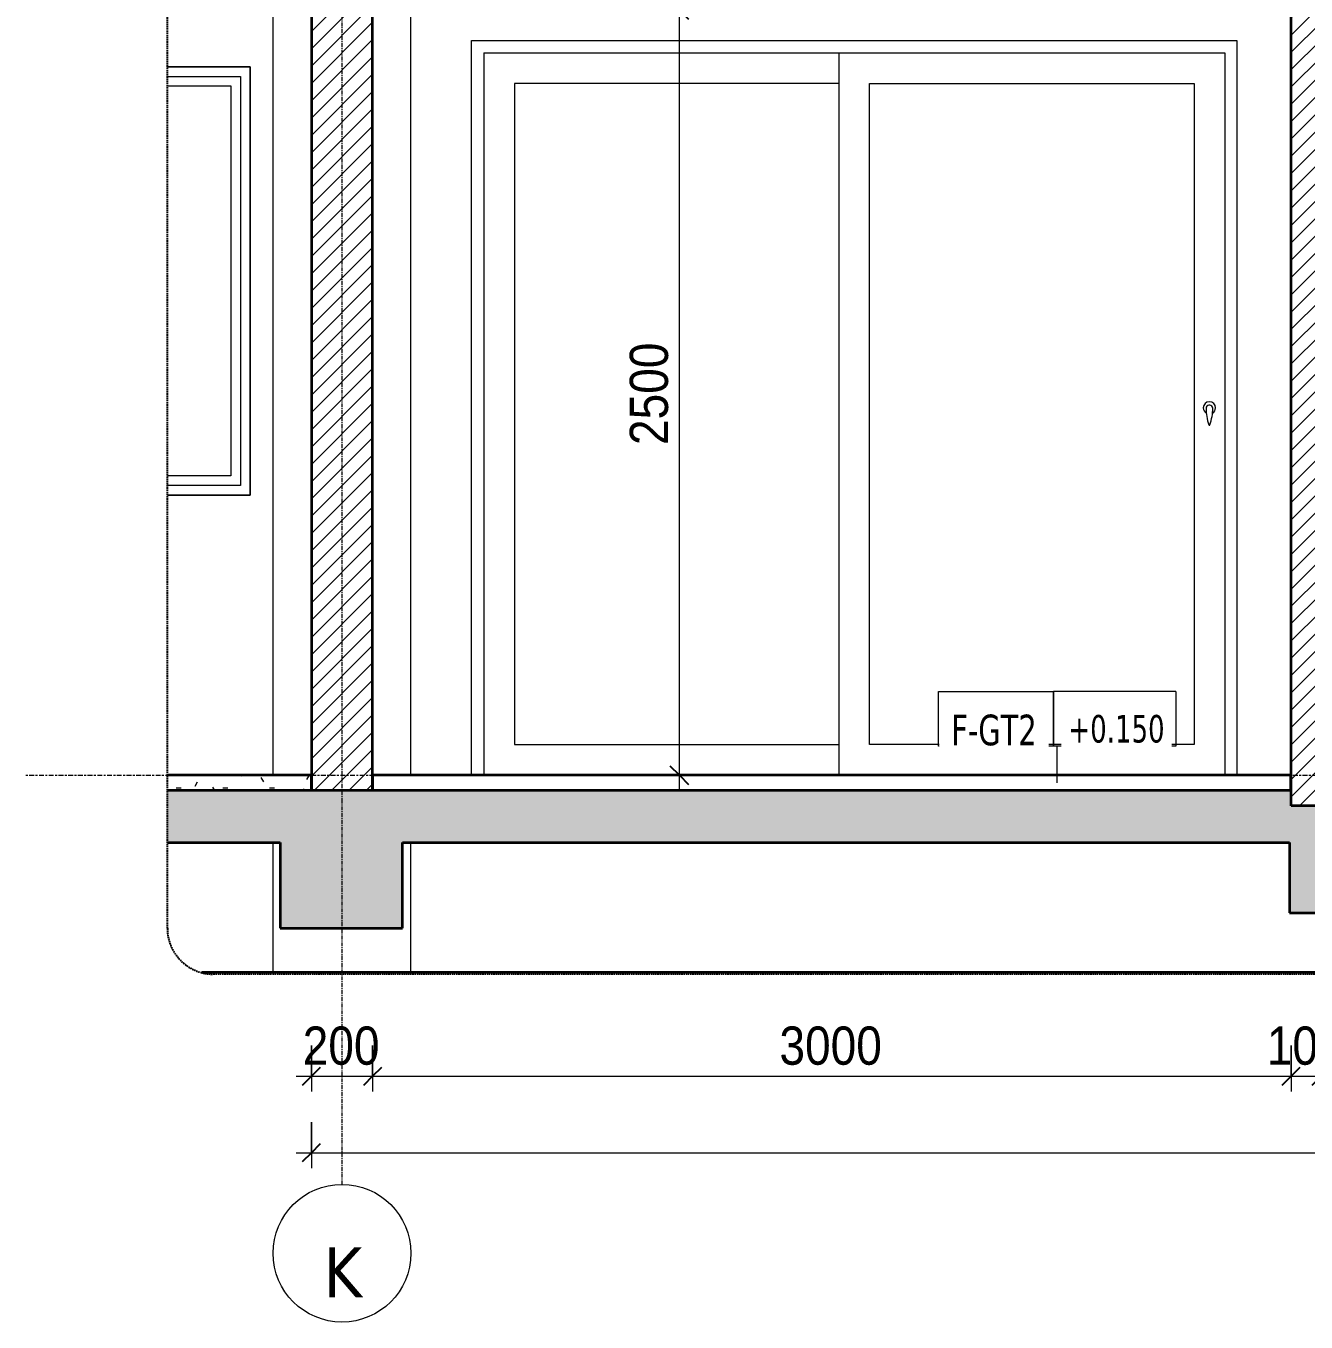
# Model space of a CAD drawing. Header units: millimetres. Extents: x 31444 to 224909, y 392 to 78637.
# Drawn here: x 85720 to 89902, y 413 to 4648 of the extents above; entities that cross this region are included whole.
import ezdxf

# ---------------------------------------------------------------- set-up
doc = ezdxf.new("R2010")
doc.units = ezdxf.units.MM
for name, pattern in [('Centre', [31.75, 6.35, -4.7625, 15.875, -4.7625]), ('Grid Line', [22.225, 12.7, -3.175, 3.175, -3.175]), ('Hidden', [7.14375, 4.7625, -2.38125])]:
    doc.linetypes.add(name, pattern=pattern)
for name, color, linetype, lineweight in [('0-5', 130, 'Continuous', 5), ('A-ANNO-DIMS', 211, 'Continuous', 9), ('A-ANNO-DIMS-50', 211, 'Continuous', 9), ('A-CLNG-1', 250, 'Continuous', 35), ('A-CLNG-PATT-3', 13, 'Continuous', 18), ('A-DETL-GENF', 92, 'Continuous', 18), ('A-DETL-GENF-4', 9, 'Continuous', 18), ('A-DETL-GENF-5', 92, 'Hidden', 25), ('A-DETL-MEDM', 33, 'Continuous', 35), ('A-DOOR', 31, 'Continuous', 18), ('A-DOOR-FRAM-1', 31, 'Continuous', 18), ('A-DOOR-GLAZ-1', 31, 'Continuous', 18), ('A-FLOR-FNSH-1', 250, 'Continuous', 35), ('A-FLOR-IDEN', 11, 'Continuous', 9), ('A-FLOR-LEVL-2', 51, 'Centre', 9), ('A-FLOR-PATT-3', 67, 'Continuous', 18), ('A-GLAZ', 151, 'Continuous', 18), ('A-GLAZ-5', 7, 'Continuous', 18), ('A-WALL', 113, 'Continuous', 18), ('A-WALL-2', 250, 'Continuous', 35), ('A-WALL-3', 7, 'Continuous', 18), ('A-WALL-PATT-1', 9, 'Continuous', 18), ('A-WALL-PATT-2', 111, 'Continuous', 18), ('S-COLS-9', 7, 'Continuous', 18), ('S-GRID-1', 1, 'Grid Line', 9), ('S-GRID-IDEN', 1, 'Continuous', 9)]:
    doc.layers.add(name, color=color, linetype=linetype, lineweight=lineweight)
doc.styles.add('Tahoma', font='tahoma.ttf', dxfattribs={"width": 0.8, "height": 100})
doc.styles.add('Tahoma_1', font='tahoma.ttf', dxfattribs={"width": 0.8, "height": 90})
doc.styles.add('Tahoma_B', font='tahomabd.ttf', dxfattribs={"height": 162.5})
doc.styles.add('UTM Avo', font='', dxfattribs={"width": 0.9, "height": 125})
doc.styles.get('UTM Avo').set_extended_font_data('UTM Avo')
doc.dimstyles.new('1_Dim_chi_tiet_2_5', dxfattribs={"dimscale": 304.8, "dimtxt": 124.912619, "dimasz": 0.19685, "dimexe": 0.164042, "dimexo": 0.0625, "dimgap": 0.016404, "dimtad": 1, "dimdec": 0, "dimrnd": 5, "dimzin": 0, "dimdsep": 46, "dimtxsty": 'UTM Avo', "dimblk1": 'OBLIQUE', "dimblk2": 'OBLIQUE', "dimsah": 1, "dimcen": 0.09, "dimdle": 0.164042, "dimazin": 0, "dimtfac": 1, "dimtdec": 4, "dimtix": 1, "dimtmove": 0, "dimatfit": 3, "dimfxl": 0.328084, "dimfxlon": 1, "dimtvp": 1, "dimtolj": 1, "dimtzin": 0, "dimarcsym": 2})

# ---------------------------------------------------------------- blocks, each defined once
blk = doc.blocks.new('NCV_TKTC_KET CAU_rvt-5-TKCS_CĂN HỘ LOẠI 3 - MẶT CẮT 4')
at = {"layer": 'S-COLS-9'}
for p, q in [((61511.9, 2200), (61511.9, 5380)), ((61961.9, 2200), (61961.9, 4700)), ((61511.9, 1555), (61511.9, 1980)), ((61961.9, 1555), (61961.9, 1980))]:
    blk.add_line(p, q, dxfattribs=at)
blk = doc.blocks.new('M_Fixed - 900 x 1400-V73-TKCS_CĂN HỘ LOẠI 3 - MẶT CẮT 4')
at = {"layer": 'A-GLAZ-5'}
for p, q in [((61436.9, 4515), (61166.4, 4515)), ((61436.9, 3115), (61436.9, 4515)), ((61166.4, 4483), (61404.9, 4483)), ((61166.4, 4452), (61373.9, 4452)), ((61373.9, 4452), (61373.9, 3178)), ((61404.9, 4483), (61404.9, 3147)), ((61373.9, 3178), (61166.4, 3178)), ((61404.9, 3147), (61166.4, 3147)), ((61166.4, 3115), (61436.9, 3115))]:
    blk.add_line(p, q, dxfattribs=at)
blk = doc.blocks.new('NCV_TKTC_TANG 1_rvt-4-TKCS_CĂN HỘ LOẠI 3 - MẶT CẮT 4')
at = {"layer": 'A-FLOR-PATT-3'}
h = blk.add_hatch(dxfattribs=at)
h.set_pattern_fill('FP_14', color=256, style=0, pattern_type=2)
h.set_pattern_definition([(0, (60606.82, 15875), (203.2, 50.8), [16.764, -135.636, 16.764, -135.636, -812.8]), (0, (60606.82, 15875), (203.2, 50.8), [-304.8, 16.764, -288.036, 16.764, -135.636, -355.6]), (0, (60606.82, 15875), (203.2, 50.8), [-762, 16.764, -84.836, 16.764, -237.236]), (120, (60683.02, 15900.4), (-145.59409, 150.57636), [16.764, -135.636, 16.764, -135.636, -812.8]), (120, (60683.02, 15900.4), (-145.59409, 150.57636), [-304.8, 16.764, -288.036, 16.764, -135.636, -355.6]), (120, (60683.02, 15900.4), (-145.59409, 150.57636), [-762, 16.764, -84.836, 16.764, -237.236]), (240, (60708.42, 16002), (-57.60591, -201.37636), [16.764, -135.636, 16.764, -135.636, -812.8]), (240, (60708.42, 16002), (-57.60591, -201.37636), [-304.8, 16.764, -288.036, 16.764, -135.636, -355.6]), (240, (60708.42, 16002), (-57.60591, -201.37636), [-762, 16.764, -84.836, 16.764, -237.236])])
h.paths.add_polyline_path([(61534.4, 2150), (61636.9, 2150), (61636.9, 2200), (61166.4, 2200), (61166.4, 2150), (61511.9, 2150)])
at = {"layer": 'A-WALL-PATT-1'}
h = blk.add_hatch(dxfattribs=at)
h.set_pattern_fill('FP_13', color=256, style=0, pattern_type=2)
h.set_pattern_definition([(45, (60606.818, 15875), (-28.28427, 28.28427), [])])
h.paths.add_polyline_path([(64836.9, 2100), (64936.9, 2100), (64936.9, 5150), (64836.9, 5150), (64836.9, 2145)])
at = {"layer": 'A-FLOR-FNSH-1'}
for p, q in [((61636.9, 2200), (61166.4, 2200)), ((61636.9, 2150), (61636.9, 2200)), ((64836.9, 2200), (61836.9, 2200)), ((61836.9, 2200), (61836.9, 2150)), ((64836.9, 2150), (64836.9, 2200))]:
    blk.add_line(p, q, dxfattribs=at)
at = {"layer": 'A-WALL-2'}
blk.add_line((64836.9, 5150), (64836.9, 2150), dxfattribs=at)
at = {"layer": 'A-WALL-3'}
for p, q in [((61166.4, 4515), (61436.9, 4515)), ((61436.9, 4515), (61436.9, 3115)), ((61436.9, 3115), (61166.4, 3115))]:
    blk.add_line(p, q, dxfattribs=at)
at = {"layer": 'A-GLAZ'}
blk.add_blockref('M_Fixed - 900 x 1400-V73-TKCS_CĂN HỘ LOẠI 3 - MẶT CẮT 4', (0, 0), dxfattribs=at)
blk = doc.blocks.new('DEG_02-DEG_03 - DEG_02-2500x2400mm-CỬA ĐI 02 CÁNH TRƯỢT-V85-TKCS_CĂN HỘ LOẠI 3 - MẶT CẮT 4')
at = {"layer": 'A-DOOR'}
for p, q in [((63360.3, 4560), (63360.3, 2200)), ((63460.3, 4460), (64520.3, 4460)), ((63460.3, 2300), (63460.3, 4460)), ((64520.3, 4460), (64520.3, 2300)), ((64520.3, 2300), (63460.3, 2300))]:
    blk.add_line(p, q, dxfattribs=at)
at = {"layer": 'A-DOOR', "flags": 128}
blk.add_lwpolyline([(64571.8, 3408.7), (64571.1, 3408.7), (64569.7, 3408.7), (64568.8, 3408.7), (64568.8, 3408.7)], dxfattribs=at)
at = {"layer": 'A-DOOR'}
for centre, radius, start, end in [((64570.3, 3400), 20, 0, 180), ((64570.3, 3400), 20, 180, 240), ((64568.8, 3399.2), 9.45, 90, 180), ((64724.1, 3399.2), 164.8, 180, 199.134), ((64571.8, 3399.2), 9.45, 0, 90), ((64416.5, 3399.2), 164.8, 340.866, 0), ((64570.3, 3400), 20, 300, 0), ((64570.7, 3346), 2.34, 199.134, 261.031), ((64569.9, 3346), 2.34, 278.969, 340.866)]:
    blk.add_arc(centre, radius, start, end, dxfattribs=at)
at = {"layer": 'A-DOOR-FRAM-1'}
for p, q in [((62200.3, 4560), (62200.3, 2200)), ((62200.3, 4560), (64620.3, 4560)), ((64620.3, 4560), (64620.3, 2200))]:
    blk.add_line(p, q, dxfattribs=at)
at = {"layer": 'A-DOOR-GLAZ-1'}
for p, q in [((62300.3, 4460), (62300.3, 2300)), ((63360.3, 4460), (62300.3, 4460)), ((62300.3, 2300), (63360.3, 2300))]:
    blk.add_line(p, q, dxfattribs=at)
blk = doc.blocks.new('BORDER VIEW - BORDER VIEW-3699861-TKCS_CĂN HỘ LOẠI 3 - MẶT CẮT 4')
at = {"layer": 'A-DETL-GENF-5'}
for p, q in [((61166.4, 1700), (61166.4, 5808.8)), ((70565.3, 1550), (61316.4, 1550))]:
    blk.add_line(p, q, dxfattribs=at)
blk.add_arc((61316.4, 1700), 150, 180, 270, dxfattribs=at)
blk = doc.blocks.new('Grid - M_Grid Head - Circle-353313-TKCS_CĂN HỘ LOẠI 3 - MẶT CẮT 4')
at = {"layer": 'S-GRID-IDEN'}
blk.add_circle((61736.9, 638.1), 225, dxfattribs=at)
blk = doc.blocks.new('DIMBLOCK103-TKCS_CĂN HỘ LOẠI 3 - MẶT CẮT 4')
at = {"layer": 'A-ANNO-DIMS-50'}
for p, q in [((87854.7, 2150), (87854.7, 4750)), ((87754.7, 4700), (87904.7, 4700)), ((87854.7, 4700), (87754.7, 4700)), ((87754.7, 2200), (87904.7, 2200)), ((87854.7, 2200), (87754.7, 2200))]:
    blk.add_line(p, q, dxfattribs=at)
at = {"layer": 'A-ANNO-DIMS-50', "lineweight": 25}
for p, q in [((87854.7, 4700), (87824.7, 4730)), ((87854.7, 4700), (87884.7, 4670)), ((87854.7, 2200), (87824.7, 2230)), ((87854.7, 2200), (87884.7, 2170))]:
    blk.add_line(p, q, dxfattribs=at)
at = {"layer": 'A-ANNO-DIMS-50', "color": 0, "insert": (87692.3, 3278.8), "char_height": 125, "width": 410.824, "attachment_point": 1, "rotation": 90, "line_spacing_factor": 1.110334, "style": 'UTM Avo'}
blk.add_mtext('2500', dxfattribs=at)
blk = doc.blocks.new('_Oblique')
at = {"color": 0, "linetype": 'ByBlock', "lineweight": -2}
blk.add_line((-0.5, -0.5), (0.5, 0.5), dxfattribs=at)
blk = doc.blocks.new('DIMBLOCK105-TKCS_CĂN HỘ LOẠI 3 - MẶT CẮT 4')
at = {"layer": 'A-ANNO-DIMS-50'}
for p, q in [((86652.4, 1316.5), (86652.4, 1166.5)), ((86652.4, 1216.5), (86652.4, 1316.5)), ((86852.4, 1316.5), (86852.4, 1166.5)), ((86852.4, 1216.5), (86852.4, 1316.5)), ((86602.4, 1216.5), (86852.4, 1216.5))]:
    blk.add_line(p, q, dxfattribs=at)
at = {"layer": 'A-ANNO-DIMS-50', "lineweight": 25}
for p, q in [((86652.4, 1216.5), (86682.4, 1246.5)), ((86852.4, 1216.5), (86882.4, 1246.5)), ((86652.4, 1216.5), (86622.4, 1186.5)), ((86852.4, 1216.5), (86822.4, 1186.5))]:
    blk.add_line(p, q, dxfattribs=at)
at = {"layer": 'A-ANNO-DIMS-50', "color": 0, "insert": (86624, 1378.9), "char_height": 125, "width": 308.118, "attachment_point": 1, "line_spacing_factor": 1.110334, "style": 'UTM Avo'}
blk.add_mtext('200', dxfattribs=at)
blk = doc.blocks.new('DIMBLOCK106-TKCS_CĂN HỘ LOẠI 3 - MẶT CẮT 4')
at = {"layer": 'A-ANNO-DIMS-50'}
for p, q in [((86852.4, 1316.5), (86852.4, 1166.5)), ((86852.4, 1216.5), (86852.4, 1316.5)), ((89852.4, 1316.5), (89852.4, 1166.5)), ((89852.4, 1216.5), (89852.4, 1316.5)), ((86852.4, 1216.5), (89852.4, 1216.5))]:
    blk.add_line(p, q, dxfattribs=at)
at = {"layer": 'A-ANNO-DIMS-50', "lineweight": 25}
for p, q in [((86852.4, 1216.5), (86882.4, 1246.5)), ((89852.4, 1216.5), (89882.4, 1246.5)), ((86852.4, 1216.5), (86822.4, 1186.5)), ((89852.4, 1216.5), (89822.4, 1186.5))]:
    blk.add_line(p, q, dxfattribs=at)
at = {"layer": 'A-ANNO-DIMS-50', "color": 0, "insert": (88181.2, 1378.9), "char_height": 125, "width": 410.824, "attachment_point": 1, "line_spacing_factor": 1.110334, "style": 'UTM Avo'}
blk.add_mtext('3000', dxfattribs=at)
blk = doc.blocks.new('DIMBLOCK107-TKCS_CĂN HỘ LOẠI 3 - MẶT CẮT 4')
at = {"layer": 'A-ANNO-DIMS-50'}
for p, q in [((89852.4, 1316.5), (89852.4, 1166.5)), ((89852.4, 1216.5), (89852.4, 1316.5)), ((89950.7, 1316.5), (89950.7, 1166.5)), ((89950.7, 1216.5), (89950.7, 1316.5)), ((89852.4, 1216.5), (89950.7, 1216.5))]:
    blk.add_line(p, q, dxfattribs=at)
at = {"layer": 'A-ANNO-DIMS-50', "lineweight": 25}
for p, q in [((89852.4, 1216.5), (89882.4, 1246.5)), ((89950.7, 1216.5), (89980.7, 1246.5)), ((89852.4, 1216.5), (89822.4, 1186.5)), ((89950.7, 1216.5), (89920.7, 1186.5))]:
    blk.add_line(p, q, dxfattribs=at)
at = {"layer": 'A-ANNO-DIMS-50', "color": 0, "insert": (89773.2, 1378.9), "char_height": 125, "width": 308.118, "attachment_point": 1, "line_spacing_factor": 1.110334, "style": 'UTM Avo'}
blk.add_mtext('100', dxfattribs=at)
blk = doc.blocks.new('DIMBLOCK112-TKCS_CĂN HỘ LOẠI 3 - MẶT CẮT 4')
at = {"layer": 'A-ANNO-DIMS-50'}
for p, q in [((86652.4, 1066.5), (86652.4, 916.5)), ((86652.4, 966.5), (86652.4, 1066.5)), ((95052.4, 1066.5), (95052.4, 916.5)), ((95052.4, 966.5), (95052.4, 1066.5)), ((86602.4, 966.5), (95102.4, 966.5))]:
    blk.add_line(p, q, dxfattribs=at)
at = {"layer": 'A-ANNO-DIMS-50', "lineweight": 25}
for p, q in [((86652.4, 966.5), (86682.4, 996.5)), ((95052.4, 966.5), (95082.4, 996.5)), ((86652.4, 966.5), (86622.4, 936.5)), ((95052.4, 966.5), (95022.4, 936.5))]:
    blk.add_line(p, q, dxfattribs=at)
at = {"layer": 'A-ANNO-DIMS-50', "color": 0, "insert": (90681.2, 1128.9), "char_height": 125, "width": 410.824, "attachment_point": 1, "line_spacing_factor": 1.110334, "style": 'UTM Avo'}
blk.add_mtext('8400', dxfattribs=at)
blk = doc.blocks.new('TAG SAN - TTG - TAG FFL-4075299-TKCS_CĂN HỘ LOẠI 3 - MẶT CẮT 4')
at = {"layer": 'A-FLOR-IDEN'}
for p, q in [((68178.7, 2295.1), (68178.7, 2473.8)), ((68178.7, 2473.8), (68554.7, 2473.8)), ((68554.7, 2473.8), (68554.7, 2295.1)), ((68954.7, 2473.8), (68554.7, 2473.8)), ((68554.7, 2295.1), (68554.7, 2473.8)), ((68954.7, 2473.8), (68954.7, 2295.1)), ((68554.7, 2295.1), (68178.7, 2295.1)), ((68954.7, 2295.1), (68554.7, 2295.1))]:
    blk.add_line(p, q, dxfattribs=at)

msp = doc.modelspace()

# ---------------------------------------------------------------- hatches: boundary and pattern name
at = {"layer": 'A-CLNG-PATT-3'}
h = msp.add_hatch(dxfattribs=at)
h.set_pattern_fill('FP_17', color=256, style=0, pattern_type=2)
h.set_pattern_definition([(0, (85622.24, 15875), (406.4, 101.6), [16.764, -288.036, 16.764, -288.036, -1625.6]), (0, (85622.24, 15875), (406.4, 101.6), [-609.6, 16.764, -592.836, 16.764, -288.036, -711.2]), (0, (85622.24, 15875), (406.4, 101.6), [-1524, 16.764, -186.436, 16.764, -491.236]), (120, (85774.64, 15925.8), (-291.1882, 301.1527), [16.764, -288.036, 16.764, -288.036, -1625.6]), (120, (85774.64, 15925.8), (-291.1882, 301.1527), [-609.6, 16.764, -592.836, 16.764, -288.036, -711.2]), (120, (85774.64, 15925.8), (-291.1882, 301.1527), [-1524, 16.764, -186.436, 16.764, -491.236]), (240, (85825.44, 16129), (-115.2118, -402.7527), [16.764, -288.036, 16.764, -288.036, -1625.6]), (240, (85825.44, 16129), (-115.2118, -402.7527), [-609.6, 16.764, -592.836, 16.764, -288.036, -711.2]), (240, (85825.44, 16129), (-115.2118, -402.7527), [-1524, 16.764, -186.436, 16.764, -491.236])])
h.paths.add_polyline_path([(94850, 1550), (95580.7, 1550), (95618.7, 1555), (86293.9, 1555), (86331.8, 1550), (94841.2, 1550)])
at = {"layer": 'A-DETL-GENF-4'}
h = msp.add_hatch(dxfattribs=at)
h.set_pattern_fill('FP_18', color=256, style=0, pattern_type=2)
h.set_pattern_definition([(50, (85622.24, 15875), (364.368, -31.8783), [38.1, -419.1]), (355, (85622.24, 15875), (-70.486, 382.113), [30.48, -335.28]), (100.451, (85652.6, 15872.34), (293.885, 350.2334), [32.38, -356.18]), (46.184, (85622.24, 15976.6), (542.158, -84.086), [57.15, -628.65]), (96.636, (85667.4, 15969.6), (474.805, 494.855), [48.57, -534.27]), (351.184, (85622.24, 15976.6), (474.81, 494.85), [45.72, -502.92]), (21, (85673.04, 15951.2), (303.2285, -204.5305), [38.1, -419.1]), (326, (85673.04, 15951.2), (123.604, 368.376), [30.48, -335.28]), (71.451, (85698.3, 15934.16), (426.834, 163.843), [32.38, -356.18]), (37.5, (85622.24, 15875), (6.1766, 169.1102), [3.353, -327.863, 3.353, -337.007, -336.55]), (37.5, (85622.24, 15875), (6.1766, 169.1102), [-671.576, 3.353, -333.197]), (7.5, (85622.24, 15875), (133.6389, 200.3615), [3.353, -190.703, 3.353, -320.243, -128.27]), (7.5, (85622.24, 15875), (133.6389, 200.3615), [-517.652, 3.353, -124.917]), (327.5, (85508.96, 15875), (271.1818, -11.4584), [3.353, -123.647, 3.353, -392.887, -525.78]), (327.5, (85508.96, 15875), (271.1818, -11.4584), [-523.24, 3.353, -522.427]), (317.5, (85458.16, 15875), (296.2585, 50.853), [3.353, -161.747, 3.353, -259.791, -373.38]), (317.5, (85458.16, 15875), (296.2585, 50.853), [-428.244, 3.353, -370.027]), (45, (85622.24, 15875), (-125.7236, 125.7236), []), (45, (85622.24, 16065.5), (-125.7236, 125.7236), [])])
h.paths.add_polyline_path([(95152.4, 1700), (95152.4, 1980), (95730.7, 1980), (95730.7, 2150), (91852.4, 2150), (91852.4, 2100), (89852.4, 2100), (89852.4, 2150), (86181.8, 2150), (86181.8, 1980), (86549.8, 1980), (86549.8, 1700), (86949.8, 1700), (86949.8, 1980), (89847.7, 1980), (89847.7, 1750), (90047.7, 1750.5), (90047.7, 1930), (91952.4, 1930), (91952.4, 1980), (94752.4, 1980), (94752.4, 1700), (95127.4, 1700)])
h.paths.add_polyline_path([(91862.4, 4410), (91942.4, 4410), (91942.4, 4520), (91862.4, 4520), (91862.4, 4448.3)])
h.paths.add_polyline_path([(94777.4, 5100), (95152.4, 5100), (95152.4, 5380), (95730.7, 5380), (95730.7, 5550), (91852.4, 5550), (91852.4, 5500), (89852.4, 5500), (89852.4, 5550), (86181.8, 5550), (86181.8, 5380), (86549.8, 5380), (86549.8, 5100), (86949.8, 5100), (86949.8, 5380), (89847.7, 5380), (89847.7, 5150), (90047.7, 5150), (90047.7, 5330), (91952.4, 5330), (91952.4, 5380), (94752.4, 5380), (94752.4, 5100), (94767.4, 5100)])
at = {"layer": 'A-WALL-PATT-2'}
h = msp.add_hatch(dxfattribs=at)
h.set_pattern_fill('FP_13', color=256, style=0, pattern_type=2)
h.set_pattern_definition([(45, (85622.244, 15875), (-28.28427, 28.28427), [])])
h.paths.add_polyline_path([(86852.4, 2150), (86852.4, 5100), (86652.4, 5100), (86652.4, 2150)])

# ---------------------------------------------------------------- linework, layer by layer
at = {"layer": 'A-CLNG-1'}
msp.add_line((95618.7, 1555), (86293.9, 1555), dxfattribs=at)
at = {"layer": 'A-DETL-MEDM'}
for p, q in [((89852.4, 2150), (86181.8, 2150)), ((89852.4, 2100), (89852.4, 2150)), ((91852.4, 2100), (89852.4, 2100)), ((86181.8, 1980), (86549.8, 1980)), ((86549.8, 1980), (86549.8, 1700)), ((86949.8, 1700), (86949.8, 1980)), ((86949.8, 1980), (89847.7, 1980)), ((89847.7, 1980), (89847.7, 1750)), ((89847.7, 1750), (90047.7, 1750)), ((86549.8, 1700), (86949.8, 1700))]:
    msp.add_line(p, q, dxfattribs=at)
at = {"layer": 'A-FLOR-IDEN'}
msp.add_line((89088.5, 2174.8), (89088.5, 2295.1), dxfattribs=at)
at = {"layer": 'A-FLOR-LEVL-2'}
msp.add_line((85719.8, 2200), (96589, 2200), dxfattribs=at)
at = {"layer": 'A-WALL'}
for p, q in [((87175.7, 2200), (87175.7, 4600)), ((87175.7, 4600), (89675.7, 4600)), ((89675.7, 4600), (89675.7, 2200))]:
    msp.add_line(p, q, dxfattribs=at)
at = {"layer": 'A-WALL-2'}
for p, q in [((86652.4, 5100), (86652.4, 2150)), ((86852.4, 2150), (86852.4, 5100))]:
    msp.add_line(p, q, dxfattribs=at)
at = {"layer": 'S-GRID-1'}
for p, q in [((86752.4, 2113.1), (86752.4, 5587.9)), ((86752.4, 863.1), (86752.4, 2113.1))]:
    msp.add_line(p, q, dxfattribs=at)

# ---------------------------------------------------------------- block references
at = {"layer": '0-5'}
for name in ['NCV_TKTC_KET CAU_rvt-5-TKCS_CĂN HỘ LOẠI 3 - MẶT CẮT 4', 'NCV_TKTC_TANG 1_rvt-4-TKCS_CĂN HỘ LOẠI 3 - MẶT CẮT 4']:
    msp.add_blockref(name, (25015.4, 0), dxfattribs=at)
at = {"layer": 'A-DETL-GENF'}
msp.add_blockref('BORDER VIEW - BORDER VIEW-3699861-TKCS_CĂN HỘ LOẠI 3 - MẶT CẮT 4', (25015.4, 0), dxfattribs=at)
at = {"layer": 'A-DOOR'}
msp.add_blockref('DEG_02-DEG_03 - DEG_02-2500x2400mm-CỬA ĐI 02 CÁNH TRƯỢT-V85-TKCS_CĂN HỘ LOẠI 3 - MẶT CẮT 4', (25015.4, 0), dxfattribs=at)
at = {"layer": 'A-FLOR-IDEN'}
msp.add_blockref('TAG SAN - TTG - TAG FFL-4075299-TKCS_CĂN HỘ LOẠI 3 - MẶT CẮT 4', (20521.8, 0), dxfattribs=at)
at = {"layer": 'S-GRID-IDEN'}
msp.add_blockref('Grid - M_Grid Head - Circle-353313-TKCS_CĂN HỘ LOẠI 3 - MẶT CẮT 4', (25015.4, 0), dxfattribs=at)

# ---------------------------------------------------------------- dimensions: what is measured, and where the dimension line sits
at = {"layer": 'A-ANNO-DIMS'}
dim = msp.add_linear_dim(base=(87854.7, 4700), p1=(87754.7, 2200), p2=(87754.7, 4700), angle=90, dimstyle='1_Dim_chi_tiet_2_5', override={"dimpost": '<>', "dimfxl": 2500}, dxfattribs=at)
dim.commit()
dim.dimension.update_dxf_attribs({"geometry": 'DIMBLOCK103-TKCS_CĂN HỘ LOẠI 3 - MẶT CẮT 4', "text_midpoint": (87785, 3450)})
for base, p1, p2, override, picture, middle in [((86852.4, 1216.5), (86652.4, 1316.5), (86852.4, 1316.5), {"dimpost": '<>', "dimfxl": 200}, 'DIMBLOCK105-TKCS_CĂN HỘ LOẠI 3 - MẶT CẮT 4', (86752.4, 1286.2)), ((89852.4, 1216.5), (86852.4, 1316.5), (89852.4, 1316.5), {"dimpost": '<>', "dimfxl": 3000}, 'DIMBLOCK106-TKCS_CĂN HỘ LOẠI 3 - MẶT CẮT 4', (88352.4, 1286.2)), ((89950.7, 1216.5), (89852.4, 1316.5), (89950.7, 1316.5), {"dimpost": '<>', "dimfxl": 98.374347}, 'DIMBLOCK107-TKCS_CĂN HỘ LOẠI 3 - MẶT CẮT 4', (89901.5, 1286.2)), ((95052.4, 966.5), (86652.4, 1066.5), (95052.4, 1066.5), {"dimpost": '<>', "dimfxl": 8400}, 'DIMBLOCK112-TKCS_CĂN HỘ LOẠI 3 - MẶT CẮT 4', (90852.4, 1036.2))]:
    dim = msp.add_linear_dim(base=base, p1=p1, p2=p2, dimstyle='1_Dim_chi_tiet_2_5', override=override, dxfattribs=at)
    dim.commit()
    dim.dimension.update_dxf_attribs({"geometry": picture, "text_midpoint": middle})

# ---------------------------------------------------------------- next in the draw order: texts
at = {"layer": 'A-FLOR-IDEN', "attachment_point": 5, "line_spacing_factor": 0.996129, "bg_fill": 3, "box_fill_scale": 1.25, "bg_fill_color": 256, "bg_fill_true_color": 13158600, "bg_fill_transparency": 0}
for s, insert, char_height, width, style in [('\\pt4,8,12,16,20,24,28,32,36,40,44,48,52,56,60,64,68,72,76,80,84,88,92,96,100,104,108,112,116,120,124,128;F-GT2', (88882.1, 2346.8), 100, 306.8, 'Tahoma'), ('\\pt3.9996,8.0001,11.9997,16.0002,19.9998,24.0003,27.9999,32.0004,36,39.9996,44.0001,47.9997,52.0002,55.9998,60.0003,63.9999,68.0004,72,75.9996,80.0001,83.9997,88.0002,91.9998,96.0003,99.9999,104.0004,108,111.9996,116.0001,119.9997,124.0002,127.9998;+0.150', (89282.3, 2350.9), 90, 314.8, 'Tahoma_1')]:
    msp.add_mtext(s, dxfattribs=dict(at, insert=insert, char_height=char_height, width=width, style=style))
at = {"layer": 'S-GRID-IDEN', "insert": (86754.5, 575.7), "char_height": 162.5, "width": 159, "attachment_point": 5, "line_spacing_factor": 0.996129, "style": 'Tahoma_B', "bg_fill": 3, "box_fill_scale": 1.25, "bg_fill_color": 256, "bg_fill_true_color": 13158600, "bg_fill_transparency": 0}
msp.add_mtext('\\pt634.99962,1269.99925,1905.0005,2540.00013,3174.99975,3809.99937,4445.00062,5080.00025,5714.99987,6349.9995,6985.00075,7620.00037,8255,8889.99962,9524.99925,10160.0005,10795.00013,11429.99975,12064.99938,12700.00063,13335.00025,13969.99988,14604.9995,15240.00075,15875.00038,16510,17144.99963,17779.99925,18415.0005,19050.00013,19684.99975,20319.99938;K', dxfattribs=at)

doc.saveas('drawing.dxf')
